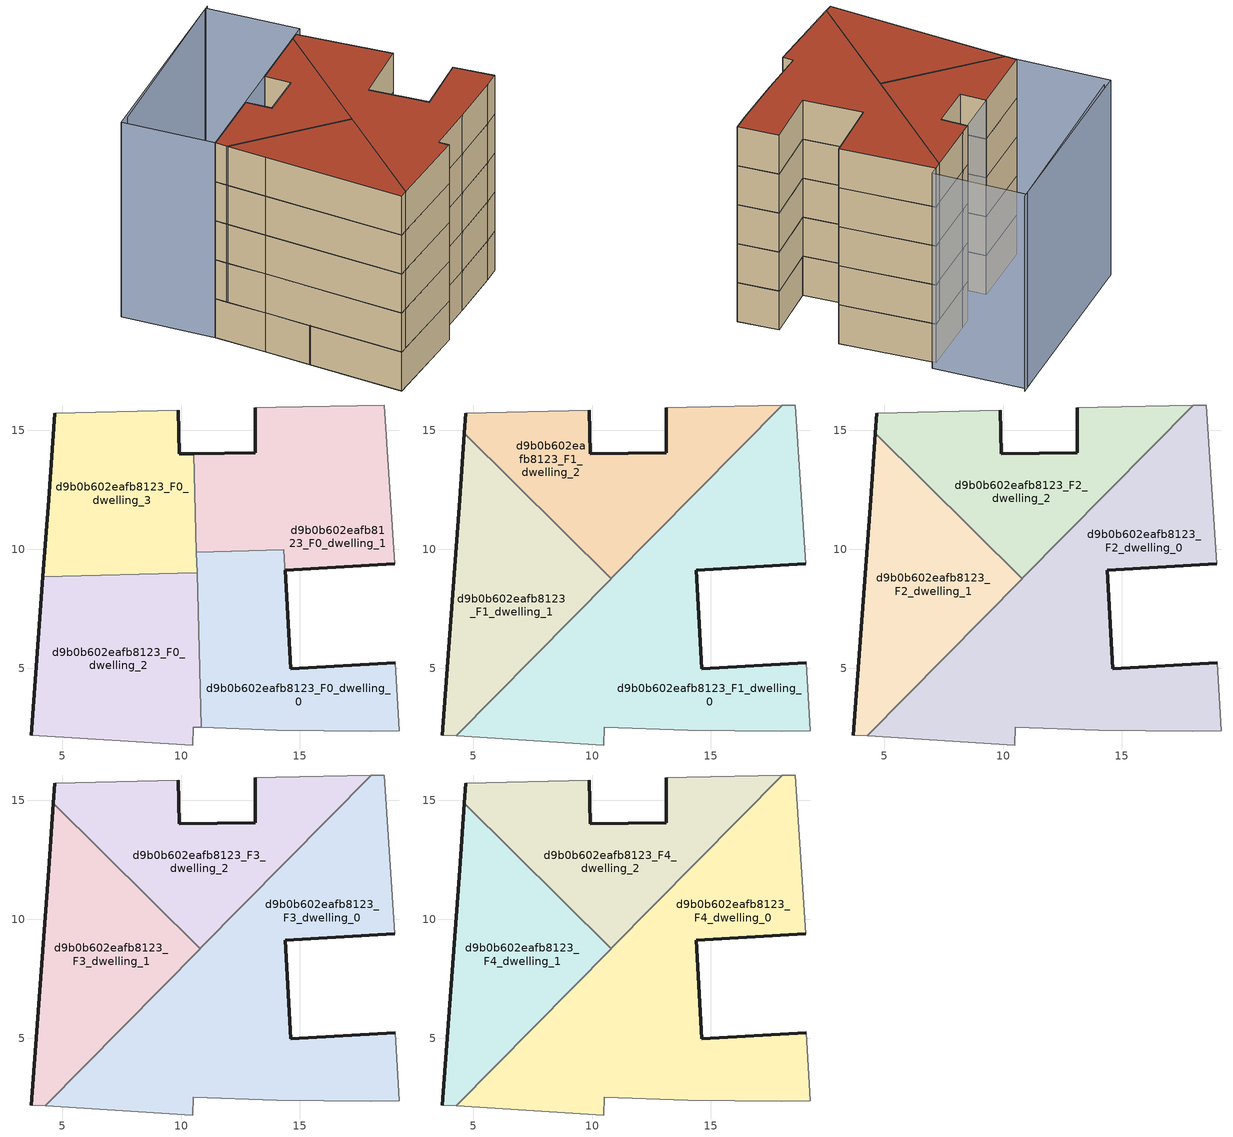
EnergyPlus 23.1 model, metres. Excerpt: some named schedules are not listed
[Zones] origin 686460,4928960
d9b0b602eafb8123_F0_dwelling_0
 floor ground (EU_floor_Construction): 19.18,2.36 19.01,5.24 14.62,4.98 14.32,9.98 10.65,9.88 10.86,2.51 14.03,2.4 17.98,2.34 z0
 wall outside (EU_wall_Construction): 14.62,4.98 19.01,5.24 z0:3
 wall adiabatic (EU_wall_Construction): 19.01,5.24 19.18,2.36 17.98,2.34 14.03,2.4 10.86,2.51 z0:3
 wall to d9b0b602eafb8123_F0_dwelling_1 (EU_wall_Construction): 10.65,9.88 14.32,9.98 14.62,4.98 z0:3
 wall to d9b0b602eafb8123_F0_dwelling_2 (EU_wall_Construction): 10.86,2.51 10.67,9.03 z0:3
 wall to d9b0b602eafb8123_F0_dwelling_3 (EU_wall_Construction): 10.67,9.03 10.65,9.88 z0:3
d9b0b602eafb8123_F0_dwelling_1
 floor ground (EU_floor_Construction): 14.61,4.98 14.38,9.13 18.98,9.4 18.55,16.07 13.98,15.98 13.13,15.96 13.12,14.07 10.53,14.02 10.65,9.88 14.32,9.98 z0
 wall outside (EU_wall_Construction): 10.53,14.02 13.12,14.07 13.13,15.96 / 18.98,9.4 14.38,9.13 14.62,4.98 14.61,4.98 z0:3
 wall adiabatic (EU_wall_Construction): 13.13,15.96 13.98,15.98 18.55,16.07 18.98,9.4 z0:3
 wall to d9b0b602eafb8123_F0_dwelling_3 (EU_wall_Construction): 10.65,9.88 10.53,14.02 z0:3
d9b0b602eafb8123_F0_dwelling_2
 floor ground (EU_floor_Construction): 10.49,1.77 10.52,2.52 10.86,2.51 10.67,9.03 4.19,8.84 3.7,2.19 z0
 wall outside (EU_wall_Construction): 3.7,2.19 4.19,8.84 z0:3
 wall adiabatic (EU_wall_Construction): 10.86,2.51 10.52,2.52 10.49,1.77 3.7,2.19 z0:3
 wall to d9b0b602eafb8123_F0_dwelling_3 (EU_wall_Construction): 4.19,8.84 10.67,9.03 z0:3
d9b0b602eafb8123_F0_dwelling_3
 floor ground (EU_floor_Construction): 10.67,9.03 10.53,14.02 9.92,14.01 9.88,15.84 4.69,15.72 4.43,12.09 4.19,8.84 z0
 wall outside (EU_wall_Construction): 4.19,8.84 4.43,12.09 4.69,15.72 / 9.88,15.84 9.92,14.01 10.53,14.02 z0:3
 wall adiabatic (EU_wall_Construction): 4.69,15.72 9.88,15.84 z0:3
d9b0b602eafb8123_F1_dwelling_0
 floor to d9b0b602eafb8123_F0_dwelling_0 (EU_floor_Construction): 19.18,2.36 19.01,5.24 14.62,4.98 14.48,7.3 14.32,9.98 11.94,9.91 10.68,8.64 10.86,2.51 14.03,2.4 17.98,2.34 z3
 floor to d9b0b602eafb8123_F0_dwelling_1 (EU_floor_Construction): 18.98,9.4 18.55,16.07 17.99,16.06 11.94,9.91 14.32,9.98 14.48,7.3 14.38,9.13 z3
 floor to d9b0b602eafb8123_F0_dwelling_2 (EU_floor_Construction): 10.49,1.77 10.52,2.52 10.86,2.51 10.68,8.64 4.29,2.15 z3
 wall outside (EU_wall_Construction): 18.98,9.4 14.38,9.13 14.62,4.98 19.01,5.24 z3:6
 wall adiabatic (EU_wall_Construction): 19.01,5.24 19.18,2.36 17.98,2.34 14.03,2.4 10.52,2.52 10.49,1.77 4.29,2.15 / 17.99,16.06 18.55,16.07 18.98,9.4 z3:6
 wall to d9b0b602eafb8123_F1_dwelling_2 (EU_wall_Construction): 10.81,8.77 17.99,16.06 z3:6
 wall to d9b0b602eafb8123_F1_dwelling_1 (EU_wall_Construction): 4.29,2.15 10.81,8.77 z3:6
d9b0b602eafb8123_F1_dwelling_1
 floor to d9b0b602eafb8123_F0_dwelling_2 (EU_floor_Construction): 4.29,2.15 10.68,8.64 10.68,8.91 10.56,9.02 4.19,8.84 3.7,2.19 z3
 floor to d9b0b602eafb8123_F0_dwelling_0 (EU_floor_Construction): 10.68,8.64 10.81,8.77 10.68,8.91 z3
 floor to d9b0b602eafb8123_F0_dwelling_3 (EU_floor_Construction): 10.56,9.02 4.63,14.87 4.43,12.09 4.19,8.84 z3
 wall outside (EU_wall_Construction): 3.7,2.19 4.43,12.09 4.63,14.87 z3:6
 wall to d9b0b602eafb8123_F1_dwelling_2 (EU_wall_Construction): 4.63,14.87 10.81,8.77 z3:6
 wall adiabatic (EU_wall_Construction): 4.29,2.15 3.7,2.19 z3:6
d9b0b602eafb8123_F1_dwelling_2
 floor to d9b0b602eafb8123_F0_dwelling_1 (EU_floor_Construction): 11.94,9.91 17.99,16.06 13.98,15.98 13.13,15.96 13.12,14.07 10.53,14.02 10.65,9.88 z3
 floor to d9b0b602eafb8123_F0_dwelling_3 (EU_floor_Construction): 10.67,9.03 10.53,14.02 9.92,14.01 9.88,15.84 4.69,15.72 4.63,14.87 10.56,9.02 z3
 floor to d9b0b602eafb8123_F0_dwelling_0 (EU_floor_Construction): 10.81,8.77 11.94,9.91 10.65,9.88 10.68,8.91 z3
 wall outside (EU_wall_Construction): 4.63,14.87 4.69,15.72 / 9.88,15.84 9.92,14.01 13.12,14.07 13.13,15.96 z3:6
 wall adiabatic (EU_wall_Construction): 4.69,15.72 9.88,15.84 / 13.13,15.96 13.98,15.98 17.99,16.06 z3:6
d9b0b602eafb8123_F2_dwelling_0
 floor to d9b0b602eafb8123_F1_dwelling_0 (EU_floor_Construction): 19.18,2.36 19.01,5.24 14.62,4.98 14.38,9.13 18.98,9.4 18.55,16.07 17.99,16.06 4.29,2.15 10.49,1.77 10.52,2.52 14.03,2.4 17.98,2.34 z6
 wall outside (EU_wall_Construction): 18.98,9.4 14.38,9.13 14.62,4.98 19.01,5.24 z6:9
 wall adiabatic (EU_wall_Construction): 19.01,5.24 19.18,2.36 17.98,2.34 14.03,2.4 10.52,2.52 10.49,1.77 4.29,2.15 / 17.99,16.06 18.55,16.07 18.98,9.4 z6:9
 wall to d9b0b602eafb8123_F2_dwelling_2 (EU_wall_Construction): 10.81,8.77 17.99,16.06 z6:9
 wall to d9b0b602eafb8123_F2_dwelling_1 (EU_wall_Construction): 4.29,2.15 10.81,8.77 z6:9
d9b0b602eafb8123_F2_dwelling_1
 floor to d9b0b602eafb8123_F1_dwelling_1 (EU_floor_Construction): 4.29,2.15 10.81,8.77 4.63,14.87 4.43,12.09 3.7,2.19 z6
 wall outside (EU_wall_Construction): 3.7,2.19 4.43,12.09 4.63,14.87 z6:9
 wall to d9b0b602eafb8123_F2_dwelling_2 (EU_wall_Construction): 4.63,14.87 10.81,8.77 z6:9
 wall adiabatic (EU_wall_Construction): 4.29,2.15 3.7,2.19 z6:9
d9b0b602eafb8123_F2_dwelling_2
 floor to d9b0b602eafb8123_F1_dwelling_2 (EU_floor_Construction): 10.81,8.77 17.99,16.06 13.98,15.98 13.13,15.96 13.12,14.07 9.92,14.01 9.88,15.84 4.69,15.72 4.63,14.87 z6
 wall outside (EU_wall_Construction): 4.63,14.87 4.69,15.72 / 9.88,15.84 9.92,14.01 13.12,14.07 13.13,15.96 z6:9
 wall adiabatic (EU_wall_Construction): 4.69,15.72 9.88,15.84 / 13.13,15.96 13.98,15.98 17.99,16.06 z6:9
d9b0b602eafb8123_F3_dwelling_0
 floor to d9b0b602eafb8123_F2_dwelling_0 (EU_floor_Construction): 19.18,2.36 19.01,5.24 14.62,4.98 14.38,9.13 18.98,9.4 18.55,16.07 17.99,16.06 4.29,2.15 10.49,1.77 10.52,2.52 14.03,2.4 17.98,2.34 z9
 wall outside (EU_wall_Construction): 18.98,9.4 14.38,9.13 14.62,4.98 19.01,5.24 z9:12
 wall adiabatic (EU_wall_Construction): 19.01,5.24 19.18,2.36 17.98,2.34 14.03,2.4 10.52,2.52 10.49,1.77 4.29,2.15 / 17.99,16.06 18.55,16.07 18.98,9.4 z9:12
 wall to d9b0b602eafb8123_F3_dwelling_2 (EU_wall_Construction): 10.81,8.77 17.99,16.06 z9:12
 wall to d9b0b602eafb8123_F3_dwelling_1 (EU_wall_Construction): 4.29,2.15 10.81,8.77 z9:12
d9b0b602eafb8123_F3_dwelling_1
 floor to d9b0b602eafb8123_F2_dwelling_1 (EU_floor_Construction): 4.29,2.15 10.81,8.77 4.63,14.87 4.43,12.09 3.7,2.19 z9
 wall outside (EU_wall_Construction): 3.7,2.19 4.43,12.09 4.63,14.87 z9:12
 wall to d9b0b602eafb8123_F3_dwelling_2 (EU_wall_Construction): 4.63,14.87 10.81,8.77 z9:12
 wall adiabatic (EU_wall_Construction): 4.29,2.15 3.7,2.19 z9:12
d9b0b602eafb8123_F3_dwelling_2
 floor to d9b0b602eafb8123_F2_dwelling_2 (EU_floor_Construction): 10.81,8.77 17.99,16.06 13.98,15.98 13.13,15.96 13.12,14.07 9.92,14.01 9.88,15.84 4.69,15.72 4.63,14.87 z9
 wall outside (EU_wall_Construction): 4.63,14.87 4.69,15.72 / 9.88,15.84 9.92,14.01 13.12,14.07 13.13,15.96 z9:12
 wall adiabatic (EU_wall_Construction): 4.69,15.72 9.88,15.84 / 13.13,15.96 13.98,15.98 17.99,16.06 z9:12
d9b0b602eafb8123_F4_dwelling_0
 floor to d9b0b602eafb8123_F3_dwelling_0 (EU_floor_Construction): 19.18,2.36 19.01,5.24 14.62,4.98 14.38,9.13 18.98,9.4 18.55,16.07 17.99,16.06 4.29,2.15 10.49,1.77 10.52,2.52 14.03,2.4 17.98,2.34 z12
 wall outside (EU_wall_Construction): 18.98,9.4 14.38,9.13 14.62,4.98 19.01,5.24 z12:15
 wall adiabatic (EU_wall_Construction): 19.01,5.24 19.18,2.36 17.98,2.34 14.03,2.4 10.52,2.52 10.49,1.77 4.29,2.15 / 17.99,16.06 18.55,16.07 18.98,9.4 z12:15
 wall to d9b0b602eafb8123_F4_dwelling_2 (EU_wall_Construction): 10.81,8.77 17.99,16.06 z12:15
 wall to d9b0b602eafb8123_F4_dwelling_1 (EU_wall_Construction): 4.29,2.15 10.81,8.77 z12:15
 roof outside (EU_roof_Construction): 18.55,16.07 18.98,9.4 14.38,9.13 14.62,4.98 19.01,5.24 19.18,2.36 17.98,2.34 14.03,2.4 10.52,2.52 10.49,1.77 4.29,2.15 17.99,16.06 z15
d9b0b602eafb8123_F4_dwelling_1
 floor to d9b0b602eafb8123_F3_dwelling_1 (EU_floor_Construction): 4.29,2.15 10.81,8.77 4.63,14.87 4.43,12.09 3.7,2.19 z12
 wall outside (EU_wall_Construction): 3.7,2.19 4.43,12.09 4.63,14.87 z12:15
 wall to d9b0b602eafb8123_F4_dwelling_2 (EU_wall_Construction): 4.63,14.87 10.81,8.77 z12:15
 wall adiabatic (EU_wall_Construction): 4.29,2.15 3.7,2.19 z12:15
 roof outside (EU_roof_Construction): 10.81,8.77 4.29,2.15 3.7,2.19 4.43,12.09 4.63,14.87 z15
d9b0b602eafb8123_F4_dwelling_2
 floor to d9b0b602eafb8123_F3_dwelling_2 (EU_floor_Construction): 10.81,8.77 17.99,16.06 13.98,15.98 13.13,15.96 13.12,14.07 9.92,14.01 9.88,15.84 4.69,15.72 4.63,14.87 z12
 wall outside (EU_wall_Construction): 4.63,14.87 4.69,15.72 / 9.88,15.84 9.92,14.01 13.12,14.07 13.13,15.96 z12:15
 wall adiabatic (EU_wall_Construction): 4.69,15.72 9.88,15.84 / 13.13,15.96 13.98,15.98 17.99,16.06 z12:15
 roof outside (EU_roof_Construction): 17.99,16.06 10.81,8.77 4.63,14.87 4.69,15.72 9.88,15.84 9.92,14.01 13.12,14.07 13.13,15.96 13.98,15.98 z15
shading: 19.3,22.64 5.17,22.1 / 4.52,22.26 19.03,22.63 / 19.03,22.63 19.2,16.08 / 19.2,16.08 4.69,15.71 / 4.69,15.71 4.52,22.26 z0:15
[Building]
EU S2 Campaign: North Axis=0; Terrain=City; Solar Distribution=FullExterior
[Site:Location]
Bologna: Latitude=44.5; Longitude=11.25; Time Zone=1; Elevation=37
[SizingPeriod:WeatherFileDays]
AnnualSizingPeriod: Begin Month=1; Begin Day of Month=1; End Month=12; End Day of Month=31; Day of Week for Start Day=Monday; Use Weather File Daylight Saving Period=No; Use Weather File Rain and Snow Indicators=No
[MATERIAL]
EU_InternalMass_Material: Roughness=MediumRough; Thickness=0.1; Conductivity=1; Density=1800; Specific Heat=900; Thermal Absorptance=0.9; Solar Absorptance=0.7; Visible Absorptance=0.7
[MATERIAL:NOMASS] Roughness=MediumRough; Thermal Absorptance=0.9; Solar Absorptance=0.7; Visible Absorptance=0.7
Name | Thermal Resistance
EU_wall_NoMass | 0.905828
EU_roof_NoMass | 0.37593
EU_floor_NoMass | 0.67114
[CONSTRUCTION]
EU_wall_Construction: EU_wall_NoMass
EU_roof_Construction: EU_roof_NoMass
EU_floor_Construction: EU_floor_NoMass
EU_InternalMass_Construction: EU_InternalMass_Material
[ZONE] Type=1; Multiplier=1; Ceiling Height=autocalculate; Floor Area=autocalculate; Part of Total Floor Area=Yes
Name | Volume
d9b0b602eafb8123_F0_dwelling_0 | 121.558
d9b0b602eafb8123_F1_dwelling_0; d9b0b602eafb8123_F2_dwelling_0; d9b0b602eafb8123_F3_dwelling_0; d9b0b602eafb8123_F4_dwelling_0 | 264.726
d9b0b602eafb8123_F0_dwelling_1 | 143.243
d9b0b602eafb8123_F1_dwelling_1; d9b0b602eafb8123_F2_dwelling_1; d9b0b602eafb8123_F3_dwelling_1; d9b0b602eafb8123_F4_dwelling_1 | 132.404
d9b0b602eafb8123_F0_dwelling_2 | 141.979
d9b0b602eafb8123_F1_dwelling_2; d9b0b602eafb8123_F2_dwelling_2; d9b0b602eafb8123_F3_dwelling_2; d9b0b602eafb8123_F4_dwelling_2 | 132.39
d9b0b602eafb8123_F0_dwelling_3 | 122.768
[INTERNALMASS] Construction=EU_InternalMass_Construction
Name | Zone or ZoneList | Surface Area
d9b0b602eafb8123_F0_dwelling_0_EU_InternalMass | d9b0b602eafb8123_F0_dwelling_0 | 40.4944
d9b0b602eafb8123_F0_dwelling_1_EU_InternalMass | d9b0b602eafb8123_F0_dwelling_1 | 47.761
d9b0b602eafb8123_F0_dwelling_2_EU_InternalMass | d9b0b602eafb8123_F0_dwelling_2 | 47.3265
d9b0b602eafb8123_F0_dwelling_3_EU_InternalMass | d9b0b602eafb8123_F0_dwelling_3 | 40.9225
d9b0b602eafb8123_F1_dwelling_0_EU_InternalMass | d9b0b602eafb8123_F1_dwelling_0 | 88.2457
d9b0b602eafb8123_F1_dwelling_1_EU_InternalMass | d9b0b602eafb8123_F1_dwelling_1 | 44.1342
d9b0b602eafb8123_F1_dwelling_2_EU_InternalMass | d9b0b602eafb8123_F1_dwelling_2 | 44.1299
d9b0b602eafb8123_F2_dwelling_0_EU_InternalMass | d9b0b602eafb8123_F2_dwelling_0 | 88.2457
d9b0b602eafb8123_F2_dwelling_1_EU_InternalMass | d9b0b602eafb8123_F2_dwelling_1 | 44.1342
d9b0b602eafb8123_F2_dwelling_2_EU_InternalMass | d9b0b602eafb8123_F2_dwelling_2 | 44.1299
d9b0b602eafb8123_F3_dwelling_0_EU_InternalMass | d9b0b602eafb8123_F3_dwelling_0 | 88.2457
d9b0b602eafb8123_F3_dwelling_1_EU_InternalMass | d9b0b602eafb8123_F3_dwelling_1 | 44.1342
d9b0b602eafb8123_F3_dwelling_2_EU_InternalMass | d9b0b602eafb8123_F3_dwelling_2 | 44.1299
d9b0b602eafb8123_F4_dwelling_0_EU_InternalMass | d9b0b602eafb8123_F4_dwelling_0 | 88.2457
d9b0b602eafb8123_F4_dwelling_1_EU_InternalMass | d9b0b602eafb8123_F4_dwelling_1 | 44.1342
d9b0b602eafb8123_F4_dwelling_2_EU_InternalMass | d9b0b602eafb8123_F4_dwelling_2 | 44.1299
[OTHEREQUIPMENT] Fuel Type=Electricity; Design Level Calculation Method=Watts/Area; Power per Zone Floor Area=1; Fraction Latent=0; Fraction Radiant=0; Fraction Lost=0; Carbon Dioxide Generation Rate=0; EndUse Subcategory=EU_Step8_InternalGains
Name | Zone or ZoneList or Space or SpaceList | Schedule
EU_Step8_InternalGain_d9b0b602eafb8123_F0_dwelling_0_f000 | d9b0b602eafb8123_F0_dwelling_0 | EU_Step8_GainSchedule_d9b0b602eafb8123_F0_dwelling_0_f000
EU_Step8_InternalGain_d9b0b602eafb8123_F0_dwelling_1_f000 | d9b0b602eafb8123_F0_dwelling_1 | EU_Step8_GainSchedule_d9b0b602eafb8123_F0_dwelling_1_f000
EU_Step8_InternalGain_d9b0b602eafb8123_F0_dwelling_2_f000 | d9b0b602eafb8123_F0_dwelling_2 | EU_Step8_GainSchedule_d9b0b602eafb8123_F0_dwelling_2_f000
EU_Step8_InternalGain_d9b0b602eafb8123_F0_dwelling_3_f000 | d9b0b602eafb8123_F0_dwelling_3 | EU_Step8_GainSchedule_d9b0b602eafb8123_F0_dwelling_3_f000
EU_Step8_InternalGain_d9b0b602eafb8123_F1_dwelling_0_f000 | d9b0b602eafb8123_F1_dwelling_0 | EU_Step8_GainSchedule_d9b0b602eafb8123_F1_dwelling_0_f000
EU_Step8_InternalGain_d9b0b602eafb8123_F1_dwelling_1_f000 | d9b0b602eafb8123_F1_dwelling_1 | EU_Step8_GainSchedule_d9b0b602eafb8123_F1_dwelling_1_f000
EU_Step8_InternalGain_d9b0b602eafb8123_F1_dwelling_2_f000 | d9b0b602eafb8123_F1_dwelling_2 | EU_Step8_GainSchedule_d9b0b602eafb8123_F1_dwelling_2_f000
EU_Step8_InternalGain_d9b0b602eafb8123_F2_dwelling_0_f000 | d9b0b602eafb8123_F2_dwelling_0 | EU_Step8_GainSchedule_d9b0b602eafb8123_F2_dwelling_0_f000
EU_Step8_InternalGain_d9b0b602eafb8123_F2_dwelling_1_f000 | d9b0b602eafb8123_F2_dwelling_1 | EU_Step8_GainSchedule_d9b0b602eafb8123_F2_dwelling_1_f000
EU_Step8_InternalGain_d9b0b602eafb8123_F2_dwelling_2_f000 | d9b0b602eafb8123_F2_dwelling_2 | EU_Step8_GainSchedule_d9b0b602eafb8123_F2_dwelling_2_f000
EU_Step8_InternalGain_d9b0b602eafb8123_F3_dwelling_0_f000 | d9b0b602eafb8123_F3_dwelling_0 | EU_Step8_GainSchedule_d9b0b602eafb8123_F3_dwelling_0_f000
EU_Step8_InternalGain_d9b0b602eafb8123_F3_dwelling_1_f000 | d9b0b602eafb8123_F3_dwelling_1 | EU_Step8_GainSchedule_d9b0b602eafb8123_F3_dwelling_1_f000
EU_Step8_InternalGain_d9b0b602eafb8123_F3_dwelling_2_f000 | d9b0b602eafb8123_F3_dwelling_2 | EU_Step8_GainSchedule_d9b0b602eafb8123_F3_dwelling_2_f000
EU_Step8_InternalGain_d9b0b602eafb8123_F4_dwelling_0_f000 | d9b0b602eafb8123_F4_dwelling_0 | EU_Step8_GainSchedule_d9b0b602eafb8123_F4_dwelling_0_f000
EU_Step8_InternalGain_d9b0b602eafb8123_F4_dwelling_1_f000 | d9b0b602eafb8123_F4_dwelling_1 | EU_Step8_GainSchedule_d9b0b602eafb8123_F4_dwelling_1_f000
EU_Step8_InternalGain_d9b0b602eafb8123_F4_dwelling_2_f000 | d9b0b602eafb8123_F4_dwelling_2 | EU_Step8_GainSchedule_d9b0b602eafb8123_F4_dwelling_2_f000
[ZONEVENTILATION:DESIGNFLOWRATE] Schedule=EU_AlwaysOn; Design Flow Rate Calculation Method=AirChanges/Hour; Air Changes per Hour=0.73129; Ventilation Type=Natural; Fan Pressure Rise=0; Fan Total Efficiency=1; Constant Term Coefficient=1; Temperature Term Coefficient=0; Velocity Term Coefficient=0; Velocity Squared Term Coefficient=0; Minimum Indoor Temperature=-100; Maximum Indoor Temperature=100; Delta Temperature=-100; Minimum Outdoor Temperature=-100; Maximum Outdoor Temperature=100; Maximum Wind Speed=40
Name | Zone or ZoneList or Space or SpaceList
EU_ConstantAir_d9b0b602eafb8123_F0_dwelling_0 | d9b0b602eafb8123_F0_dwelling_0
EU_ConstantAir_d9b0b602eafb8123_F0_dwelling_1 | d9b0b602eafb8123_F0_dwelling_1
EU_ConstantAir_d9b0b602eafb8123_F0_dwelling_2 | d9b0b602eafb8123_F0_dwelling_2
EU_ConstantAir_d9b0b602eafb8123_F0_dwelling_3 | d9b0b602eafb8123_F0_dwelling_3
EU_ConstantAir_d9b0b602eafb8123_F1_dwelling_0 | d9b0b602eafb8123_F1_dwelling_0
EU_ConstantAir_d9b0b602eafb8123_F1_dwelling_1 | d9b0b602eafb8123_F1_dwelling_1
EU_ConstantAir_d9b0b602eafb8123_F1_dwelling_2 | d9b0b602eafb8123_F1_dwelling_2
EU_ConstantAir_d9b0b602eafb8123_F2_dwelling_0 | d9b0b602eafb8123_F2_dwelling_0
EU_ConstantAir_d9b0b602eafb8123_F2_dwelling_1 | d9b0b602eafb8123_F2_dwelling_1
EU_ConstantAir_d9b0b602eafb8123_F2_dwelling_2 | d9b0b602eafb8123_F2_dwelling_2
EU_ConstantAir_d9b0b602eafb8123_F3_dwelling_0 | d9b0b602eafb8123_F3_dwelling_0
EU_ConstantAir_d9b0b602eafb8123_F3_dwelling_1 | d9b0b602eafb8123_F3_dwelling_1
EU_ConstantAir_d9b0b602eafb8123_F3_dwelling_2 | d9b0b602eafb8123_F3_dwelling_2
EU_ConstantAir_d9b0b602eafb8123_F4_dwelling_0 | d9b0b602eafb8123_F4_dwelling_0
EU_ConstantAir_d9b0b602eafb8123_F4_dwelling_1 | d9b0b602eafb8123_F4_dwelling_1
EU_ConstantAir_d9b0b602eafb8123_F4_dwelling_2 | d9b0b602eafb8123_F4_dwelling_2
[HVACTEMPLATE:THERMOSTAT] Constant Heating Setpoint=20; Constant Cooling Setpoint=50
EU_HeatOnly_d9b0b602eafb8123_F0_dwelling_0; EU_HeatOnly_d9b0b602eafb8123_F0_dwelling_1; EU_HeatOnly_d9b0b602eafb8123_F0_dwelling_2; EU_HeatOnly_d9b0b602eafb8123_F0_dwelling_3; EU_HeatOnly_d9b0b602eafb8123_F1_dwelling_0; EU_HeatOnly_d9b0b602eafb8123_F1_dwelling_1; EU_HeatOnly_d9b0b602eafb8123_F1_dwelling_2; EU_HeatOnly_d9b0b602eafb8123_F2_dwelling_0; EU_HeatOnly_d9b0b602eafb8123_F2_dwelling_1; EU_HeatOnly_d9b0b602eafb8123_F2_dwelling_2; EU_HeatOnly_d9b0b602eafb8123_F3_dwelling_0; EU_HeatOnly_d9b0b602eafb8123_F3_dwelling_1; EU_HeatOnly_d9b0b602eafb8123_F3_dwelling_2; EU_HeatOnly_d9b0b602eafb8123_F4_dwelling_0; EU_HeatOnly_d9b0b602eafb8123_F4_dwelling_1; EU_HeatOnly_d9b0b602eafb8123_F4_dwelling_2
